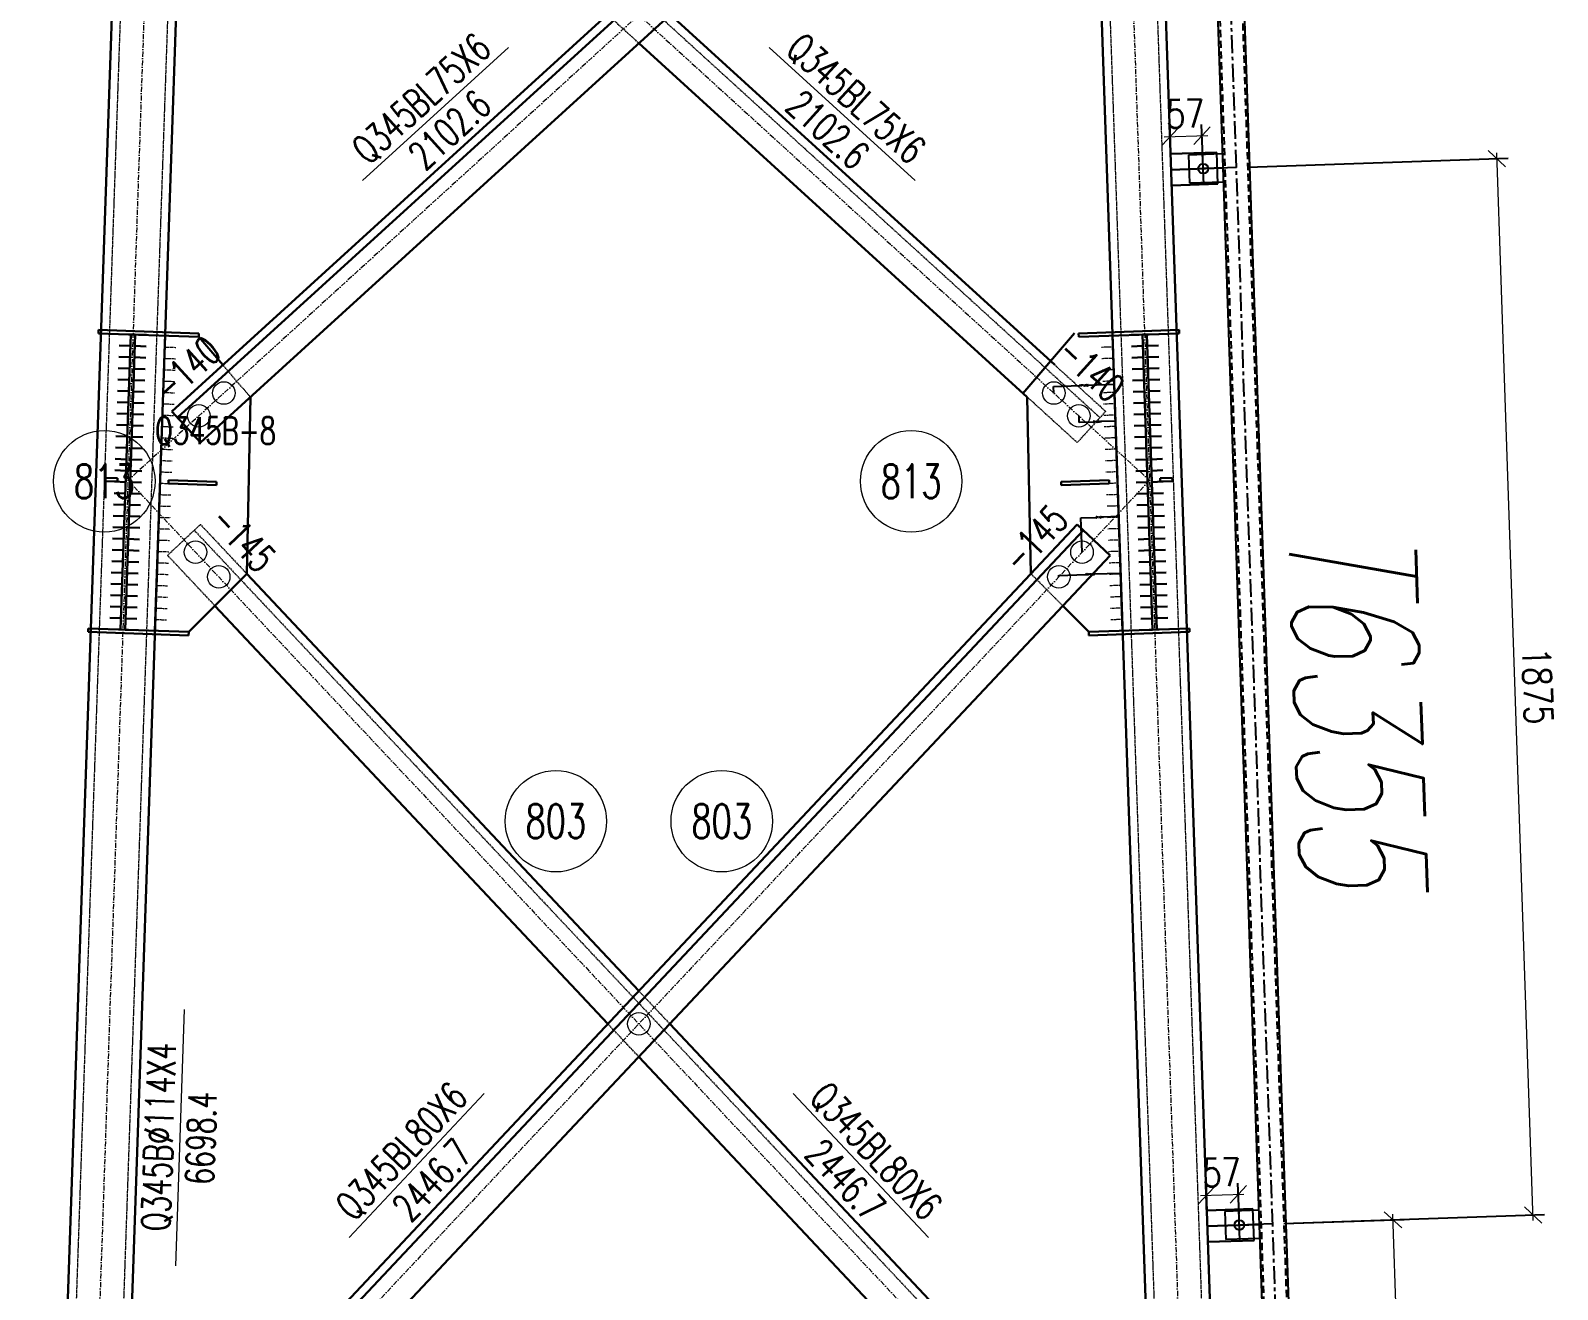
# Model space of a CAD drawing. Extents: x 4047 to 43290, y -150151 to -101862.
# Drawn here: x 14350 to 17059, y -113864 to -111631 of the extents above; entities that cross this region are included whole.
import ezdxf
from ezdxf.enums import TextEntityAlignment as Align

# ---------------------------------------------------------------- set-up
doc = ezdxf.new("R2010")
doc.units = 0
doc.header["$MEASUREMENT"] = 0
for name, pattern in [('CENTER', [50.8, 31.75, -6.35, 6.35, -6.35]), ('Dash', [2.75, 2, -0.75]), ('DashDot', [15.6, 9, -3, 0.6, -3]), ('DASHED', [19.05, 12.7, -6.35])]:
    doc.linetypes.add(name, pattern=pattern)
doc.layers.get('0').update_dxf_attribs({"linetype": 'CONTINUOUS', "lineweight": 25})
doc.layers.get('Defpoints').update_dxf_attribs({"linetype": 'CONTINUOUS'})
doc.styles.add('DimFont', font='simplex.shx', dxfattribs={"width": 0.8, "bigfont": 'gbhzfs.shx'})
doc.styles.add('HZ', font='txt.shx', dxfattribs={"width": 0.7, "oblique": 12, "bigfont": 'hztxt.shx'})
doc.styles.get("Standard").update_dxf_attribs({"font": 'simplex.shx', "width": 0.7, "height": 3, "bigfont": 'gbhzfs.shx'})
doc.dimstyles.new('DHDxfDimStyleOpen30', dxfattribs={"dimtxt": 2.5, "dimasz": 2.5, "dimexe": 1.25, "dimexo": 0.625, "dimtad": 2, "dimtxsty": 'DimFont', "dimblk": 'OPEN30', "dimblk1": 'OPEN30', "dimblk2": 'OPEN30', "dimcen": 2.5, "dimadec": 0, "dimazin": 0, "dimtfac": 1, "dimtmove": 0, "dimatfit": 3, "dimldrblk": 'OPEN30', "dimfxl": 0, "dimarcsym": 0})
doc.dimstyles.new('ISO-25$0', dxfattribs={"dimtxt": 2, "dimasz": 1.5, "dimexe": 1.25, "dimexo": 0.625, "dimtad": 1, "dimdsep": 46, "dimtxsty": 'Standard', "dimcen": 2.5, "dimclrd": 150, "dimclre": 2, "dimclrt": 6, "dimadec": 0, "dimazin": 0, "dimtfac": 1, "dimtmove": 0, "dimatfit": 0, "dimfxl": 0, "dimarcsym": 0})

# ---------------------------------------------------------------- blocks, each defined once
blk = doc.blocks.new('M20X45S')
at = {"color": 3, "linetype": 'Continuous', "lineweight": 13}
blk.add_circle((0, 0), 1, dxfattribs=at)
blk = doc.blocks.new('T6355 [365-1875-1875-1875-365]')
at = {"color": 4, "linetype": 'DASHED'}
for p, q in [((0, 0), (0, -6365)), ((41, -6365), (41, 0))]:
    blk.add_line(p, q, dxfattribs=at)
at = {"color": 1, "linetype": 'CENTER'}
for p, q in [((20.5, -6360), (20.5, -5)), ((20.5, -2245), (-38.5, -2245)), ((20.5, -4120), (-38.5, -4120))]:
    blk.add_line(p, q, dxfattribs=at)
at = {"color": 4}
for p, q in [((-3.5, -2220), (-63.5, -2220)), ((-63.5, -2220), (-63.5, -2270)), ((-3.5, -2270), (-63.5, -2270)), ((-3.5, -4095), (-63.5, -4095)), ((-63.5, -4095), (-63.5, -4145)), ((-3.5, -4145), (-63.5, -4145))]:
    blk.add_line(p, q, dxfattribs=at)
blk.add_lwpolyline([(44.5, -6360), (44.5, -5), (-3.5, -5), (-3.5, -6360)], close=True, dxfattribs=at)
for centre in [(-38.5, -2245), (-38.5, -4120)]:
    blk.add_circle(centre, 8.75, dxfattribs=at)
at = {"color": 2, "style": 'HZ', "oblique": 12, "width": 0.7}
blk.add_text('T6355', height=225, rotation=270, dxfattribs=at).set_placement((90.3, -2879.4))
blk = doc.blocks.new('_OBLIQUE')
at = {"color": 0, "linetype": 'ByBlock', "lineweight": -2}
blk.add_line((-0.5, -0.5), (0.5, 0.5), dxfattribs=at)
blk = doc.blocks.new('*D100')
at = {"color": 0, "linetype": 'Continuous', "lineweight": -2}
for p, q in [((16573.8, -113747.6), (16787.4, -113740.3)), ((16638.1, -115621.5), (16851.7, -115614.2))]:
    blk.add_line(p, q, dxfattribs=at)
at = {"color": 0, "linetype": 'Continuous', "lineweight": 0}
blk.add_line((16832, -115624.9), (16767.1, -113731), dxfattribs=at)
at = {"layer": 'Defpoints', "color": 0, "linetype": 'Continuous'}
for p in [(16767.4, -113741), (16553.8, -113748.3), (16618.1, -115622.2)]:
    blk.add_point(p, dxfattribs=at)
at = {"color": 0, "linetype": 'Continuous', "lineweight": 0, "xscale": 30, "yscale": 30, "zscale": 30}
for p, rotation in [((16767.4, -113741), 91.96410551816548), ((16831.7, -115614.9), 271.9641055181655)]:
    blk.add_blockref('_OBLIQUE', p, dxfattribs=dict(at, rotation=rotation))
at = {"color": 6, "linetype": 'Continuous', "insert": (16839.5, -114676.5), "char_height": 50, "attachment_point": 5, "rotation": 271.9641, "style": 'DimFont'}
blk.add_mtext('1875', dxfattribs=at)
blk = doc.blocks.new('_OPEN30')
at = {"color": 0, "linetype": 'ByBlock', "lineweight": -2}
for p, q in [((-1, 0.268), (0, 0)), ((0, 0), (-1, -0.268)), ((0, 0), (-1, 0))]:
    blk.add_line(p, q, dxfattribs=at)
blk = doc.blocks.new('*D101')
at = {"color": 0, "linetype": 'Continuous', "lineweight": -2}
for p, q in [((16509.6, -111873.7), (16971.8, -111857.9)), ((16573.9, -113747.6), (17036, -113731.8))]:
    blk.add_line(p, q, dxfattribs=at)
at = {"color": 0, "linetype": 'Continuous', "lineweight": 0}
blk.add_line((17016.4, -113742.4), (16951.4, -111848.5), dxfattribs=at)
at = {"layer": 'Defpoints', "color": 0, "linetype": 'Continuous'}
for p in [(16489.6, -111874.4), (16951.8, -111858.5), (16553.9, -113748.3)]:
    blk.add_point(p, dxfattribs=at)
at = {"color": 0, "linetype": 'Continuous', "lineweight": 0, "xscale": 30, "yscale": 30, "zscale": 30}
for p, rotation in [((16951.8, -111858.5), 91.96410551817495), ((17016, -113732.4), 271.964105518175)]:
    blk.add_blockref('_OBLIQUE', p, dxfattribs=dict(at, rotation=rotation))
at = {"color": 6, "linetype": 'Continuous', "insert": (17023.9, -112794.1), "char_height": 50, "attachment_point": 5, "rotation": 271.9641, "style": 'DimFont'}
blk.add_mtext('1875', dxfattribs=at)
blk = doc.blocks.new('*D138')
at = {"color": 0, "linetype": 'Continuous', "lineweight": -2}
for p, q in [((16437.2, -113732.3), (16435.4, -113677.7)), ((16494.2, -113730.3), (16492.3, -113675.8))]:
    blk.add_line(p, q, dxfattribs=at)
at = {"color": 0, "linetype": 'Continuous', "lineweight": 0}
blk.add_line((16426, -113698.1), (16503, -113695.4), dxfattribs=at)
at = {"layer": 'Defpoints', "color": 0, "linetype": 'Continuous'}
for p in [(16493, -113695.8), (16437.9, -113752.3), (16494.9, -113750.3)]:
    blk.add_point(p, dxfattribs=at)
at = {"color": 0, "linetype": 'Continuous', "lineweight": 0, "xscale": 30, "yscale": 30, "zscale": 30}
for p, rotation in [((16436, -113697.7), 181.9641055181711), ((16493, -113695.8), 1.964105518171128)]:
    blk.add_blockref('_OBLIQUE', p, dxfattribs=dict(at, rotation=rotation))
at = {"color": 6, "linetype": 'Continuous', "insert": (16463.2, -113656.8), "char_height": 50, "attachment_point": 5, "rotation": 1.9641, "style": 'DimFont'}
blk.add_mtext('57', dxfattribs=at)
blk = doc.blocks.new('*D139')
at = {"color": 0, "linetype": 'Continuous', "lineweight": 0}
blk.add_line((16361.6, -111820.3), (16438.6, -111817.7), dxfattribs=at)
at = {"color": 0, "linetype": 'Continuous', "lineweight": -2}
for p, q in [((16373, -111858.4), (16371, -111800)), ((16429.9, -111856.4), (16427.9, -111798))]:
    blk.add_line(p, q, dxfattribs=at)
at = {"layer": 'Defpoints', "color": 0, "linetype": 'Continuous'}
for p in [(16428.6, -111818), (16373.6, -111878.4), (16430.6, -111876.4)]:
    blk.add_point(p, dxfattribs=at)
at = {"color": 0, "linetype": 'Continuous', "lineweight": 0, "xscale": 30, "yscale": 30, "zscale": 30}
for p, rotation in [((16371.6, -111820), 181.9641055181711), ((16428.6, -111818), 1.964105518171128)]:
    blk.add_blockref('_OBLIQUE', p, dxfattribs=dict(at, rotation=rotation))
at = {"color": 6, "linetype": 'Continuous', "insert": (16398.8, -111779), "char_height": 50, "attachment_point": 5, "rotation": 1.9641, "style": 'DimFont'}
blk.add_mtext('57', dxfattribs=at)
blk = doc.blocks.new('*D151')
at = {"color": 2, "linetype": 'Continuous', "lineweight": -2}
for p, q in [((16165.5, -112274.4), (16165.1, -112262.7)), ((16273, -112270.7), (16272.6, -112259))]:
    blk.add_line(p, q, dxfattribs=at)
at = {"color": 150, "linetype": 'Continuous', "lineweight": -2}
for p, q in [((16165.2, -112262.8), (16211.8, -112261.2)), ((16272.5, -112259.2), (16225.9, -112260.8))]:
    blk.add_line(p, q, dxfattribs=at)
at = {"color": 150, "linetype": 'Continuous'}
for points in [[(16165.2, -112262.8), (16165.2, -112262.9), (16165.1, -112262.8)], [(16272.5, -112259.1), (16272.5, -112259.2), (16272.6, -112259.2)]]:
    blk.add_solid(points, dxfattribs=at)
at = {"layer": 'Defpoints', "color": 0, "linetype": 'Continuous'}
for p in [(16165.5, -112274.4), (16272.6, -112259.2), (16273, -112270.7)]:
    blk.add_point(p, dxfattribs=at)
at = {"color": 6, "linetype": 'Continuous', "insert": (16218.9, -112261), "char_height": 3, "attachment_point": 5}
blk.add_mtext('\\A1;107.6386', dxfattribs=at)
blk = doc.blocks.new('*D152')
at = {"color": 2, "linetype": 'Continuous', "lineweight": -2}
for p, q in [((16174.5, -112600.4), (16174.4, -112597.8)), ((16284.2, -112596.7), (16284.1, -112594.1))]:
    blk.add_line(p, q, dxfattribs=at)
at = {"color": 150, "linetype": 'Continuous', "lineweight": -2}
for p, q in [((16174.6, -112598), (16222.2, -112596.4)), ((16283.9, -112594.3), (16236.4, -112595.9))]:
    blk.add_line(p, q, dxfattribs=at)
at = {"color": 150, "linetype": 'Continuous'}
for points in [[(16174.6, -112598), (16174.6, -112598), (16174.5, -112598)], [(16283.9, -112594.2), (16284, -112594.3), (16284.1, -112594.3)]]:
    blk.add_solid(points, dxfattribs=at)
at = {"layer": 'Defpoints', "color": 0, "linetype": 'Continuous'}
for p in [(16174.5, -112600.5), (16284.1, -112594.3), (16284.2, -112596.7)]:
    blk.add_point(p, dxfattribs=at)
at = {"color": 6, "linetype": 'Continuous', "insert": (16229.3, -112596.1), "char_height": 3, "attachment_point": 5}
blk.add_mtext('\\A1;109.7395', dxfattribs=at)
blk = doc.blocks.new('*D153')
at = {"color": 2, "linetype": 'Continuous', "lineweight": -2}
for p, q in [((16209.8, -112314.9), (16210.2, -112326.5)), ((16274.5, -112312.7), (16274.9, -112324.3))]:
    blk.add_line(p, q, dxfattribs=at)
at = {"color": 150, "linetype": 'Continuous', "lineweight": -2}
for p, q in [((16210.4, -112326.4), (16236.2, -112325.5)), ((16274.7, -112324.2), (16248.9, -112325))]:
    blk.add_line(p, q, dxfattribs=at)
at = {"color": 150, "linetype": 'Continuous'}
for points in [[(16210.4, -112326.3), (16210.4, -112326.4), (16210.2, -112326.4)], [(16274.7, -112324.1), (16274.7, -112324.2), (16274.9, -112324.1)]]:
    blk.add_solid(points, dxfattribs=at)
at = {"layer": 'Defpoints', "color": 0, "linetype": 'Continuous'}
for p in [(16209.8, -112314.8), (16274.5, -112312.6), (16274.9, -112324.1)]:
    blk.add_point(p, dxfattribs=at)
at = {"color": 6, "linetype": 'Continuous', "insert": (16242.5, -112325.3), "char_height": 3, "attachment_point": 5}
blk.add_mtext('\\A1;64.6894', dxfattribs=at)
blk = doc.blocks.new('*D154')
at = {"color": 2, "linetype": 'Continuous', "lineweight": -2}
for p, q in [((16215.6, -112556.7), (16213.5, -112495.8)), ((16282.8, -112554.4), (16280.7, -112493.5))]:
    blk.add_line(p, q, dxfattribs=at)
at = {"color": 150, "linetype": 'Continuous', "lineweight": -2}
for p, q in [((16213.7, -112495.9), (16241, -112495)), ((16280.5, -112493.6), (16253.2, -112494.6))]:
    blk.add_line(p, q, dxfattribs=at)
at = {"color": 150, "linetype": 'Continuous'}
for points in [[(16213.7, -112495.9), (16213.7, -112496), (16213.6, -112495.9)], [(16280.5, -112493.6), (16280.5, -112493.7), (16280.7, -112493.6)]]:
    blk.add_solid(points, dxfattribs=at)
at = {"layer": 'Defpoints', "color": 0, "linetype": 'Continuous'}
for p in [(16280.7, -112493.6), (16215.6, -112556.8), (16282.8, -112554.5)]:
    blk.add_point(p, dxfattribs=at)
at = {"color": 6, "linetype": 'Continuous', "insert": (16247.1, -112494.8), "char_height": 3, "attachment_point": 5}
blk.add_mtext('\\A1;67.1677', dxfattribs=at)

msp = doc.modelspace()

# ---------------------------------------------------------------- linework, layer by layer
at = {"color": 1, "linetype": 'Dash', "lineweight": 20}
for p, q in [((14594.01286, -109126.14413), (14364.4375, -115820.56366)), ((14677.96351, -109129.0231), (14448.38815, -115823.44263)), ((16180.3035, -109129.0231), (16409.87886, -115823.44263)), ((16264.25415, -109126.14413), (16493.82951, -115820.56366)), ((14697.57955, -110906.45289), (16247.48569, -112318.01759)), ((15429.13351, -111653.86416), (15373.44106, -111603.14271)), ((14588.59589, -112172.64102), (14608.58414, -112173.32648)), ((14648.46005, -112174.69397), (14588.59589, -112172.64102)), ((16209.80696, -112174.69397), (16269.67113, -112172.64102)), ((16269.67113, -112172.64102), (16249.68288, -112173.32648)), ((14587.90531, -112192.77823), (14607.89356, -112193.4637)), ((16270.3617, -112192.77823), (16250.37345, -112193.4637)), ((14587.21474, -112212.91544), (14607.20299, -112213.60091)), ((14739.90092, -112281.57726), (14691.15069, -112224.53324)), ((16167.11632, -112224.53324), (16257.58581, -112306.92761)), ((16271.05228, -112212.91544), (16251.06403, -112213.60091)), ((14585.83358, -112253.18987), (14605.82183, -112253.87534)), ((14586.52416, -112233.05266), (14606.51241, -112233.73812)), ((16271.74286, -112233.05266), (16251.75461, -112233.73812)), ((16272.43343, -112253.18987), (16252.44518, -112253.87534)), ((14585.14301, -112273.32708), (14605.13126, -112274.01255)), ((16273.12401, -112273.32708), (16253.13576, -112274.01255)), ((14584.45243, -112293.4643), (14604.44068, -112294.14977)), ((16207.08524, -112362.37752), (16118.36609, -112281.57726)), ((16257.58581, -112306.92761), (16207.08524, -112362.37752)), ((16273.81458, -112293.4643), (16253.82633, -112294.14977)), ((14583.07128, -112333.73873), (14603.05953, -112334.42419)), ((14583.76185, -112313.60151), (14603.7501, -112314.28698)), ((16274.50516, -112313.60151), (16254.51691, -112314.28698)), ((16275.19574, -112333.73873), (16255.20749, -112334.42419)), ((14582.3807, -112353.87594), (14602.36895, -112354.56141)), ((16275.88631, -112353.87594), (16255.89806, -112354.56141)), ((14581.69013, -112374.01315), (14601.67838, -112374.69862)), ((16276.57689, -112374.01315), (16256.58864, -112374.69862)), ((14580.30897, -112414.28758), (14600.29722, -112414.97305)), ((14580.99955, -112394.15037), (14600.9878, -112394.83584)), ((16277.26747, -112394.15037), (16257.27922, -112394.83584)), ((16277.95804, -112414.28758), (16257.96979, -112414.97305)), ((14579.6184, -112434.4248), (14599.60665, -112435.11026)), ((14594.68104, -112428.75523), (14594.4754, -112434.7517)), ((14594.4754, -112434.7517), (14679.51497, -112437.66801)), ((14679.72061, -112431.67153), (14594.68104, -112428.75523)), ((14679.51497, -112437.66801), (14679.72061, -112431.67153)), ((16178.54641, -112431.67153), (16263.58598, -112428.75523)), ((16178.75205, -112437.66801), (16178.54641, -112431.67153)), ((16263.79162, -112434.7517), (16178.75205, -112437.66801)), ((16278.64862, -112434.4248), (16258.66037, -112435.11026)), ((16263.58598, -112428.75523), (16263.79162, -112434.7517)), ((14578.92782, -112454.56201), (14598.91607, -112455.24748)), ((16279.3392, -112454.56201), (16259.35095, -112455.24748)), ((14577.54667, -112494.83644), (14597.53492, -112495.5219)), ((14578.23724, -112474.69922), (14598.22549, -112475.38469)), ((16280.02977, -112474.69922), (16260.04152, -112475.38469)), ((16280.72035, -112494.83644), (16260.7321, -112495.5219)), ((14576.85609, -112514.97365), (14596.84434, -112515.65912)), ((14592.93719, -112562.33305), (14651.22354, -112507.53614)), ((14640.29485, -112517.81056), (16316.17897, -114300.41385)), ((14651.22354, -112507.53614), (14733.41891, -112594.96566)), ((16281.41093, -112514.97365), (16261.42268, -112515.65912)), ((14576.16551, -112535.11086), (14596.15376, -112535.79633)), ((16282.1015, -112535.11086), (16262.11325, -112535.79633)), ((14574.78436, -112575.38529), (14594.77261, -112576.07076)), ((14575.47494, -112555.24808), (14595.46319, -112555.93355)), ((14676.9528, -112651.69872), (14592.93719, -112562.33305)), ((16282.79208, -112555.24808), (16262.80383, -112555.93355)), ((16283.48265, -112575.38529), (16263.4944, -112576.07076)), ((14574.09379, -112595.52251), (14594.08204, -112596.20797)), ((16181.31421, -112651.69872), (16124.8481, -112594.96566)), ((16284.17323, -112595.52251), (16264.18498, -112596.20797)), ((14573.40321, -112615.65972), (14593.39146, -112616.34519)), ((16284.86381, -112615.65972), (16264.87556, -112616.34519)), ((14572.02206, -112655.93415), (14592.01031, -112656.61962)), ((14572.71263, -112635.79693), (14592.70088, -112636.4824)), ((16285.55438, -112635.79693), (16265.56613, -112636.4824)), ((16286.24496, -112655.93415), (16266.25671, -112656.61962)), ((14571.33148, -112676.07136), (14591.31973, -112676.75683)), ((16286.93554, -112676.07136), (16266.94729, -112676.75683)), ((14570.6409, -112696.20858), (14590.62915, -112696.89404)), ((14570.6409, -112696.20858), (14630.50507, -112698.26153)), ((16287.62611, -112696.20858), (16227.76195, -112698.26153)), ((16287.62611, -112696.20858), (16267.63786, -112696.89404)), ((15429.13351, -113334.98289), (15484.03487, -113393.38034)), ((15429.13351, -113451.77778), (15374.23214, -113393.38034))]:
    msp.add_line(p, q, dxfattribs=at)
at = {"color": 2, "linetype": 'DashDot', "lineweight": 15}
for p, q in [((14635.98819, -109127.58361), (14385.50606, -116431.64477)), ((16222.27883, -109127.58361), (16472.76096, -116431.64477)), ((16280.60498, -110828.34813), (14522.76166, -112429.28995)), ((14577.66204, -110828.34813), (16335.50535, -112429.28995)), ((16335.50606, -112429.29059), (14454.13351, -114430.46768)), ((14522.76096, -112429.29059), (16404.13351, -114430.46768))]:
    msp.add_line(p, q, dxfattribs=at)
at = {"color": 7, "linetype": 'Continuous', "lineweight": 30}
for p, q in [((16160.68747, -110906.45289), (14610.78132, -112318.01759)), ((14527.56474, -112170.54804), (14507.5765, -112169.86257)), ((14535.56003, -112170.82223), (14555.54827, -112171.5077)), ((16322.70699, -112170.82223), (16302.71875, -112171.5077)), ((16330.70228, -112170.54804), (16350.69052, -112169.86257)), ((14526.87416, -112190.68525), (14506.88592, -112189.99979)), ((14534.86945, -112190.95944), (14554.85769, -112191.64491)), ((16323.39756, -112190.95944), (16303.40933, -112191.64491)), ((16331.39286, -112190.68525), (16351.38109, -112189.99979)), ((14526.18358, -112210.82247), (14506.19535, -112210.137)), ((14534.17888, -112211.09666), (14554.16711, -112211.78212)), ((16324.08814, -112211.09666), (16304.0999, -112211.78212)), ((16332.08343, -112210.82247), (16352.07167, -112210.137)), ((14524.80243, -112251.0969), (14504.81419, -112250.41143)), ((14525.49301, -112230.95968), (14505.50477, -112230.27421)), ((14532.79772, -112251.37108), (14552.78596, -112252.05655)), ((14533.4883, -112231.23387), (14553.47654, -112231.91934)), ((16324.77872, -112231.23387), (16304.79048, -112231.91934)), ((16325.46929, -112251.37108), (16305.48106, -112252.05655)), ((16332.77401, -112230.95968), (16352.76225, -112230.27421)), ((16333.46459, -112251.0969), (16353.45282, -112250.41143)), ((14524.11185, -112271.23411), (14504.12362, -112270.54864)), ((14532.10715, -112271.5083), (14552.09538, -112272.19376)), ((16326.15987, -112271.5083), (16306.17163, -112272.19376)), ((16334.15516, -112271.23411), (16354.1434, -112270.54864)), ((14523.42128, -112291.37132), (14503.43304, -112290.68586)), ((14531.41657, -112291.64551), (14551.40481, -112292.33098)), ((16326.85045, -112291.64551), (16306.86221, -112292.33098)), ((16334.84574, -112291.37132), (16354.83398, -112290.68586)), ((14522.04012, -112331.64575), (14502.05189, -112330.96028)), ((14522.7307, -112311.50854), (14502.74246, -112310.82307)), ((14530.03542, -112331.91994), (14550.02365, -112332.60541)), ((14530.72599, -112311.78272), (14550.71423, -112312.46819)), ((16327.54102, -112311.78272), (16307.55279, -112312.46819)), ((16328.2316, -112331.91994), (16308.24336, -112332.60541)), ((16335.53632, -112311.50854), (16355.52455, -112310.82307)), ((16336.22689, -112331.64575), (16356.21513, -112330.96028)), ((14521.34955, -112351.78297), (14501.36131, -112351.0975)), ((14529.34484, -112352.05715), (14549.33308, -112352.74262)), ((16328.92217, -112352.05715), (16308.93394, -112352.74262)), ((16336.91747, -112351.78297), (16356.9057, -112351.0975)), ((14520.65897, -112371.92018), (14500.67074, -112371.23471)), ((14528.65427, -112372.19437), (14548.6425, -112372.87983)), ((16329.61275, -112372.19437), (16309.62451, -112372.87983)), ((16337.60805, -112371.92018), (16357.59628, -112371.23471)), ((14519.27782, -112412.19461), (14499.28958, -112411.50914)), ((14519.96839, -112392.05739), (14499.98016, -112391.37193)), ((14527.27311, -112412.46879), (14547.26135, -112413.15426)), ((14527.96369, -112392.33158), (14547.95193, -112393.01705)), ((16330.30333, -112392.33158), (16310.31509, -112393.01705)), ((16330.9939, -112412.46879), (16311.00567, -112413.15426)), ((16338.29862, -112392.05739), (16358.28686, -112391.37193)), ((16338.9892, -112412.19461), (16358.97743, -112411.50914)), ((14518.58724, -112432.33182), (14498.59901, -112431.64635)), ((14526.58254, -112432.60601), (14546.57077, -112433.29148)), ((16331.68448, -112432.60601), (16311.69624, -112433.29148)), ((16339.67977, -112432.33182), (16359.66801, -112431.64635)), ((14517.89667, -112452.46903), (14497.90843, -112451.78357)), ((14525.89196, -112452.74322), (14545.8802, -112453.42869)), ((16332.37506, -112452.74322), (16312.38682, -112453.42869)), ((16340.37035, -112452.46903), (16360.35859, -112451.78357)), ((14516.51551, -112492.74346), (14496.52728, -112492.058)), ((14517.20609, -112472.60625), (14497.21785, -112471.92078)), ((14524.51081, -112493.01765), (14544.49904, -112493.70312)), ((14525.20138, -112472.88044), (14545.18962, -112473.5659)), ((16333.06563, -112472.88044), (16313.0774, -112473.5659)), ((16333.75621, -112493.01765), (16313.76797, -112493.70312)), ((16341.06093, -112472.60625), (16361.04916, -112471.92078)), ((16341.7515, -112492.74346), (16361.73974, -112492.058)), ((14515.82494, -112512.88068), (14495.8367, -112512.19521)), ((14523.82023, -112513.15486), (14543.80847, -112513.84033)), ((16217.97217, -112517.81056), (14542.08805, -114300.41385)), ((16334.44679, -112513.15486), (16314.45855, -112513.84033)), ((16342.44208, -112512.88068), (16362.43032, -112512.19521)), ((14515.13436, -112533.01789), (14495.14612, -112532.33242)), ((14523.12965, -112533.29208), (14543.11789, -112533.97754)), ((16335.13736, -112533.29208), (16315.14913, -112533.97754)), ((16343.13266, -112533.01789), (16363.12089, -112532.33242)), ((14513.75321, -112573.29232), (14493.76497, -112572.60685)), ((14514.44378, -112553.1551), (14494.45555, -112552.46964)), ((14521.7485, -112573.5665), (14541.73674, -112574.25197)), ((14522.43908, -112553.42929), (14542.42731, -112554.11476)), ((16335.82794, -112553.42929), (16315.8397, -112554.11476)), ((16336.51851, -112573.5665), (16316.53028, -112574.25197)), ((16343.82323, -112553.1551), (16363.81147, -112552.46964)), ((16344.51381, -112573.29232), (16364.50205, -112572.60685)), ((14513.06263, -112593.42953), (14493.07439, -112592.74406)), ((14521.05793, -112593.70372), (14541.04616, -112594.38919)), ((16337.20909, -112593.70372), (16317.22085, -112594.38919)), ((16345.20439, -112593.42953), (16365.19262, -112592.74406)), ((14511.68148, -112633.70396), (14491.69324, -112633.01849)), ((14512.37205, -112613.56675), (14492.38382, -112612.88128)), ((14520.36735, -112613.84093), (14540.35558, -112614.5264)), ((16337.89967, -112613.84093), (16317.91143, -112614.5264)), ((16345.89496, -112613.56675), (16365.8832, -112612.88128)), ((16346.58554, -112633.70396), (16366.57377, -112633.01849)), ((14510.9909, -112653.84117), (14491.00267, -112653.15571)), ((14518.9862, -112654.11536), (14538.97443, -112654.80083)), ((14519.67677, -112633.97815), (14539.66501, -112634.66361)), ((16338.59024, -112633.97815), (16318.60201, -112634.66361)), ((16339.28082, -112654.11536), (16319.29258, -112654.80083)), ((16347.27611, -112653.84117), (16367.26435, -112653.15571)), ((14510.30033, -112673.97839), (14490.31209, -112673.29292)), ((14518.29562, -112674.25257), (14538.28386, -112674.93804)), ((16339.9714, -112674.25257), (16319.98316, -112674.93804)), ((16347.96669, -112673.97839), (16367.95493, -112673.29292)), ((14509.60975, -112694.1156), (14489.62151, -112693.43013)), ((14517.60504, -112694.38979), (14537.59328, -112695.07526)), ((16340.66197, -112694.38979), (16320.67374, -112695.07526)), ((16348.65727, -112694.1156), (16368.6455, -112693.43013))]:
    msp.add_line(p, q, dxfattribs=at)
at = {"color": 7, "linetype": 'Continuous', "lineweight": 13}
for p, q in [((15197.73943, -111661.71868), (14938.97317, -111897.38799)), ((15660.52759, -111661.71868), (15919.29384, -111897.38799)), ((14622.65759, -113367.68771), (14607.0632, -113822.4204)), ((15155.0122, -113517.06484), (14915.2757, -113772.0676)), ((15703.25482, -113517.06484), (15942.99132, -113772.0676))]:
    msp.add_line(p, q, dxfattribs=at)
at = {"color": 3, "linetype": 'Continuous'}
for p, q in [((16456.55791, -111903.53981), (16454.6386, -111847.57271)), ((16431.5726, -111904.39665), (16429.65329, -111848.42955)), ((16495.83521, -113778.29508), (16493.9159, -113722.32798)), ((16520.82053, -113777.43824), (16518.90122, -113721.47114))]:
    msp.add_line(p, q, dxfattribs=at)
at = {"color": 7, "linetype": 'Continuous', "lineweight": 30}
for points in [[(14349.78905, -115810.05544), (14579.02167, -109125.63003)], [(14692.9547, -109129.5372), (14463.72207, -115813.9626)], [(16394.54494, -115813.9626), (16165.31232, -109129.5372)], [(16279.24534, -109125.63003), (16508.47797, -115810.05544)], [(16136.72488, -110907.98805), (14600.68121, -112306.92761)], [(14651.18178, -112362.37752), (16205.70875, -110946.60444)], [(15484.82595, -111603.14271), (16167.11632, -112224.53324)], [(16118.36609, -112281.57726), (15429.13351, -111653.86416)], [(16372.68678, -111850.38313), (16454.6386, -111847.57271)], [(16373.64643, -111878.36668), (16465.59238, -111875.21353)], [(16374.60609, -111906.35023), (16456.55791, -111903.53981)], [(14470.14723, -112168.57899), (14470.35287, -112162.58252)], [(14648.46005, -112174.69397), (14470.14723, -112168.57899)], [(14470.35287, -112162.58252), (14648.66569, -112168.69749)], [(14527.56474, -112170.54804), (14509.60975, -112694.1156)], [(14517.60504, -112694.38979), (14535.56003, -112170.82223)], [(14535.56003, -112170.82223), (14527.56474, -112170.54804)], [(14588.59589, -112172.64102), (14570.6409, -112696.20858)], [(14648.66569, -112168.69749), (14648.46005, -112174.69397)], [(16110.76401, -112275.08047), (16202.10429, -112168.20062)], [(16209.60132, -112168.69749), (16387.91415, -112162.58252)], [(16209.80696, -112174.69397), (16209.60132, -112168.69749)], [(16388.11979, -112168.57899), (16209.80696, -112174.69397)], [(16269.67113, -112172.64102), (16287.62611, -112696.20858)], [(16322.70699, -112170.82223), (16330.70228, -112170.54804)], [(16340.66197, -112694.38979), (16322.70699, -112170.82223)], [(16330.70228, -112170.54804), (16348.65727, -112694.1156)], [(16387.91415, -112162.58252), (16388.11979, -112168.57899)], [(14648.56064, -112174.69742), (14648.46005, -112174.69397)], [(14691.15069, -112224.53324), (14648.56064, -112174.69742)], [(16209.70638, -112174.69742), (16209.80696, -112174.69397)], [(14600.68121, -112306.92761), (14651.18178, -112362.37752)], [(14733.41891, -112594.96566), (14739.90092, -112281.57726)], [(16124.8481, -112594.96566), (16118.36609, -112281.57726)], [(14482.53503, -112424.90934), (14482.32939, -112430.90582)], [(14482.32939, -112430.90582), (14503.91142, -112431.64594)], [(14504.11706, -112425.64947), (14482.53503, -112424.90934)], [(14503.91142, -112431.64594), (14504.11706, -112425.64947)], [(14594.4754, -112434.7517), (14594.68104, -112428.75523)], [(14679.51497, -112437.66801), (14594.4754, -112434.7517)], [(14594.68104, -112428.75523), (14679.72061, -112431.67153)], [(14679.72061, -112431.67153), (14679.51497, -112437.66801)], [(16178.54641, -112431.67153), (16263.58598, -112428.75523)], [(16178.75205, -112437.66801), (16178.54641, -112431.67153)], [(16263.79162, -112434.7517), (16178.75205, -112437.66801)], [(16263.58598, -112428.75523), (16263.79162, -112434.7517)], [(16375.73199, -112424.90934), (16354.14995, -112425.64947)], [(16354.14995, -112425.64947), (16354.35559, -112431.64594)], [(16354.35559, -112431.64594), (16375.93763, -112430.90582)], [(16375.93763, -112430.90582), (16375.73199, -112424.90934)], [(16207.04348, -112507.53614), (14531.15936, -114290.13943)], [(16265.32982, -112562.33305), (16207.04348, -112507.53614)], [(14589.4457, -114344.93634), (16265.32982, -112562.33305)], [(14630.60565, -112698.26498), (14733.41891, -112594.96566)], [(14733.41891, -112594.96566), (15429.13351, -113334.98289)], [(15374.23214, -113393.38034), (14676.9528, -112651.69872)], [(16227.66136, -112698.26498), (16181.31421, -112651.69872)], [(14451.9866, -112698.14303), (14452.19224, -112692.14655)], [(14630.29943, -112704.258), (14451.9866, -112698.14303)], [(14452.19224, -112692.14655), (14630.50507, -112698.26153)], [(14509.60975, -112694.1156), (14517.60504, -112694.38979)], [(14630.50507, -112698.26153), (14630.29943, -112704.258)], [(14630.50507, -112698.26153), (14630.60565, -112698.26498)], [(16227.76195, -112698.26153), (16227.66136, -112698.26498)], [(16227.76195, -112698.26153), (16406.07477, -112692.14655)], [(16227.96759, -112704.258), (16227.76195, -112698.26153)], [(16406.28041, -112698.14303), (16227.96759, -112704.258)], [(16348.65727, -112694.1156), (16340.66197, -112694.38979)], [(16406.07477, -112692.14655), (16406.28041, -112698.14303)], [(15484.03487, -113393.38034), (16239.01185, -114196.43374)], [(16186.62594, -114257.50682), (15429.13351, -113451.77778)], [(16436.94939, -113724.28156), (16518.90122, -113721.47114)], [(16437.90905, -113752.26511), (16529.855, -113749.11196)], [(16438.8687, -113780.24866), (16520.82053, -113777.43824)]]:
    msp.add_lwpolyline(points, dxfattribs=at)
at = {"color": 7, "linetype": 'Continuous', "lineweight": 13}
for centre in [(14480.67656, -112431.03173), (15912.40146, -112431.03173), (15281.98093, -113033.92605), (15576.28608, -113033.92605)]:
    msp.add_circle(centre, 90, dxfattribs=at)

# ---------------------------------------------------------------- block references
at = {"rotation": 1.96410551816554}
msp.add_blockref('T6355 [365-1875-1875-1875-365]', (16392.14655, -109631.41252), dxfattribs=at)
at = {"color": 3, "linetype": 'Continuous', "lineweight": 13, "xscale": 20, "yscale": 20, "zscale": 20}
for p in [(14692.80735, -112274.4222), (16165.45967, -112274.4222), (14648.44742, -112314.82265), (16209.81959, -112314.82265), (14642.62921, -112556.79198), (16215.63781, -112556.79198), (14683.7269, -112600.50674), (16174.54012, -112600.50674), (15429.13351, -113393.38034)]:
    msp.add_blockref('M20X45S', p, dxfattribs=at)

# ---------------------------------------------------------------- texts
at = {"color": 7, "linetype": 'Continuous', "lineweight": 13, "width": 0.7}
for s, rotation, p in [('Q345BL75X6', 42.325443, (15043.10602, -111751.82838)), ('Q345BL75X6', 317.674557, (15815.161, -111751.82838)), ('2102.6', 42.325443, (15093.60658, -111807.27829)), ('2102.6', 317.674557, (15764.66043, -111807.27829)), ('-140', 42.325443, (14627.18418, -112232.06879)), ('-140', 317.674557, (16231.08284, -112232.06879)), ('-145', 313.23257459, (14726.49257, -112532.85064)), ('-145', 46.76742541, (16131.77445, -112532.85064)), ('Q345B%%C114X4', 88.03589448, (14577.38243, -113593.7688)), ('Q345BL80X6', 46.76742541, (15007.82222, -113618.88017)), ('6698.4', 88.03589448, (14652.33837, -113596.33931)), ('Q345BL80X6', 313.23257459, (15850.44479, -113618.88017)), ('2446.7', 46.76742541, (15062.46567, -113670.25228)), ('2446.7', 313.23257459, (15795.80134, -113670.25228))]:
    msp.add_text(s, height=50, rotation=rotation, dxfattribs=at).set_placement(p, align=Align.MIDDLE_CENTER)
msp.add_text('Q345B-8', height=48, dxfattribs=at).set_placement((14570.67656, -112341.03173), align=Align.MIDDLE_LEFT)
for s, p in [('813', (14480.67656, -112431.03173)), ('813', (15912.40146, -112431.03173)), ('803', (15281.98093, -113033.92605)), ('803', (15576.28608, -113033.92605))]:
    msp.add_text(s, height=60, dxfattribs=at).set_placement(p, align=Align.MIDDLE_CENTER)

# ---------------------------------------------------------------- dimensions: what is measured, and where the dimension line sits
at = {"color": 3, "linetype": 'Continuous'}
for base, p1, p2, picture, middle in [((16428.6104, -111818.01885), (16373.64643, -111878.36668), (16430.61294, -111876.4131), '*D139', (16400.12714, -111818.99564)), ((16493.00479, -113695.75978), (16437.90905, -113752.26511), (16494.87556, -113750.31153), '*D138', (16464.52153, -113696.73657))]:
    dim = msp.add_linear_dim(base=base, p1=p1, p2=p2, angle=1.96410552, dimstyle='DHDxfDimStyleOpen30', override={"dimtxt": 50, "dimasz": 30, "dimexe": 20, "dimexo": 20, "dimgap": 15, "dimdec": 0, "dimblk1": 'OBLIQUE', "dimblk2": 'OBLIQUE', "dimsah": 1, "dimdle": 10, "dimclrt": 6, "dimlwd": 0}, dxfattribs=at)
    dim.commit()
    dim.dimension.update_dxf_attribs({"geometry": picture, "text_midpoint": middle, "dimtype": 161})
for p1, p2, distance, dimstyle, override, picture, middle in [((16553.90336, -113748.28725), (16489.64074, -111874.38883), -462.41408, 'DHDxfDimStyleOpen30', {"dimtxt": 50, "dimasz": 30, "dimexe": 20, "dimexo": 20, "dimgap": 15, "dimdec": 0, "dimblk1": 'OBLIQUE', "dimblk2": 'OBLIQUE', "dimsah": 1, "dimdle": 10, "dimclrt": 6, "dimlwd": 0}, '*D101', (17023.89096, -112794.1186)), ((16165.45967, -112274.4222), (16273.03505, -112270.73306), 11.5793, 'ISO-25$0', {"dimtxt": 0.18, "dimasz": 0.18, "dimexe": 0.18, "dimexo": 0.0625, "dimgap": 0.09, "dimtad": 0, "dimtih": 1, "dimtoh": 1, "dimdec": 4, "dimzin": 0, "dimcen": 0.09, "dimtdec": 4, "dimtofl": 0, "dimtolj": 1, "dimtzin": 0}, '*D151', (16218.8505, -112261.00513)), ((16209.81959, -112314.82265), (16274.47101, -112312.60552), -11.54849, 'ISO-25$0', {"dimtxt": 0.18, "dimasz": 0.18, "dimexe": 0.18, "dimexo": 0.0625, "dimgap": 0.09, "dimtad": 0, "dimtih": 1, "dimtoh": 1, "dimdec": 4, "dimzin": 0, "dimcen": 0.09, "dimtdec": 4, "dimtofl": 0, "dimtolj": 1, "dimtzin": 0}, '*D153', (16242.5411, -112325.25579)), ((16215.63781, -112556.79198), (16282.76608, -112554.48991), 60.88642, 'ISO-25$0', {"dimtxt": 0.18, "dimasz": 0.18, "dimexe": 0.18, "dimexo": 0.0625, "dimgap": 0.09, "dimtad": 0, "dimtih": 1, "dimtoh": 1, "dimdec": 4, "dimzin": 0, "dimcen": 0.09, "dimtdec": 4, "dimtofl": 0, "dimtolj": 1, "dimtzin": 0}, '*D154', (16247.11516, -112494.79029)), ((16174.54012, -112600.50674), (16284.21517, -112596.74559), 2.49498, 'ISO-25$0', {"dimtxt": 0.18, "dimasz": 0.18, "dimexe": 0.18, "dimexo": 0.0625, "dimgap": 0.09, "dimtad": 0, "dimtih": 1, "dimtoh": 1, "dimdec": 4, "dimzin": 0, "dimcen": 0.09, "dimtdec": 4, "dimtofl": 0, "dimtolj": 1, "dimtzin": 0}, '*D152', (16229.29214, -112596.13264)), ((16618.10351, -115622.18782), (16553.8409, -113748.28939), -213.71144, 'DHDxfDimStyleOpen30', {"dimtxt": 50, "dimasz": 30, "dimexe": 20, "dimexo": 20, "dimgap": 15, "dimdec": 0, "dimblk1": 'OBLIQUE', "dimblk2": 'OBLIQUE', "dimsah": 1, "dimdle": 10, "dimclrt": 6, "dimlwd": 0}, '*D100', (16839.53458, -114676.54306))]:
    dim = msp.add_aligned_dim(p1=p1, p2=p2, distance=distance, dimstyle=dimstyle, override=override, dxfattribs=at)
    dim.commit()
    dim.dimension.update_dxf_attribs({"geometry": picture, "text_midpoint": middle})

doc.saveas('drawing.dxf')
